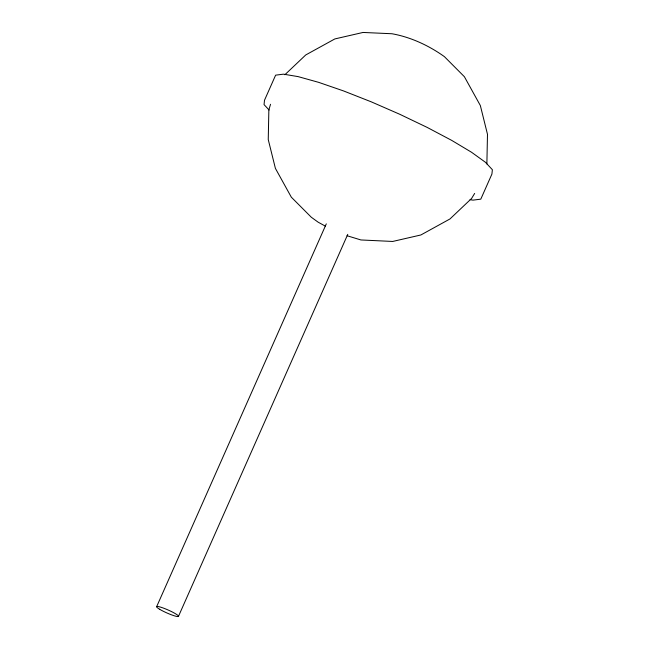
<?xml version="1.0" encoding="UTF-8"?>
<svg xmlns="http://www.w3.org/2000/svg" width="649" height="649" viewBox="0 0 649 649"><rect width="100%" height="100%" fill="white"/><g stroke="black" fill="none" stroke-linecap="round" stroke-linejoin="round"><path stroke-width="0.97" d="M486.872 163.937L487.488 134.319L480.341 105.536L464.392 76.712L444.419 56.658C428.948 45.584 410.72 37.09 391.955 33.748L363.042 32.45L334.843 38.932L305.744 54.954L284.887 74.732M270.528 104.278L268.856 109.965L268.248 139.584L275.395 168.367L291.336 197.191L311.309 217.245L318.107 222.161L325.271 226.087M156.628 606.726L326.293 223.873M178.507 616.282L347.759 234.354M474.654 193.426L471.563 198.489L449.984 218.948L420.885 234.97L392.694 241.452L360.933 239.96L347.037 235.725M470.038 199.657L472.975 200.143L480.795 199.154L491.918 174.062L492.372 169.705L485.42 162.266L471.547 152.264L451.688 140.379L427.204 127.423L399.76 114.273L371.228 101.82L343.548 90.933L318.61 82.334L298.11 76.614L283.451 74.164L275.622 75.162L264.5 100.254L264.054 104.611L269.1 110.022M159.686 609.297A11.95 1.598 23.9 0 0 178.086 616.55A11.95 1.598 23.9 0 0 164.943 608.673A11.95 1.598 23.9 0 0 159.686 609.297"/></g></svg>
